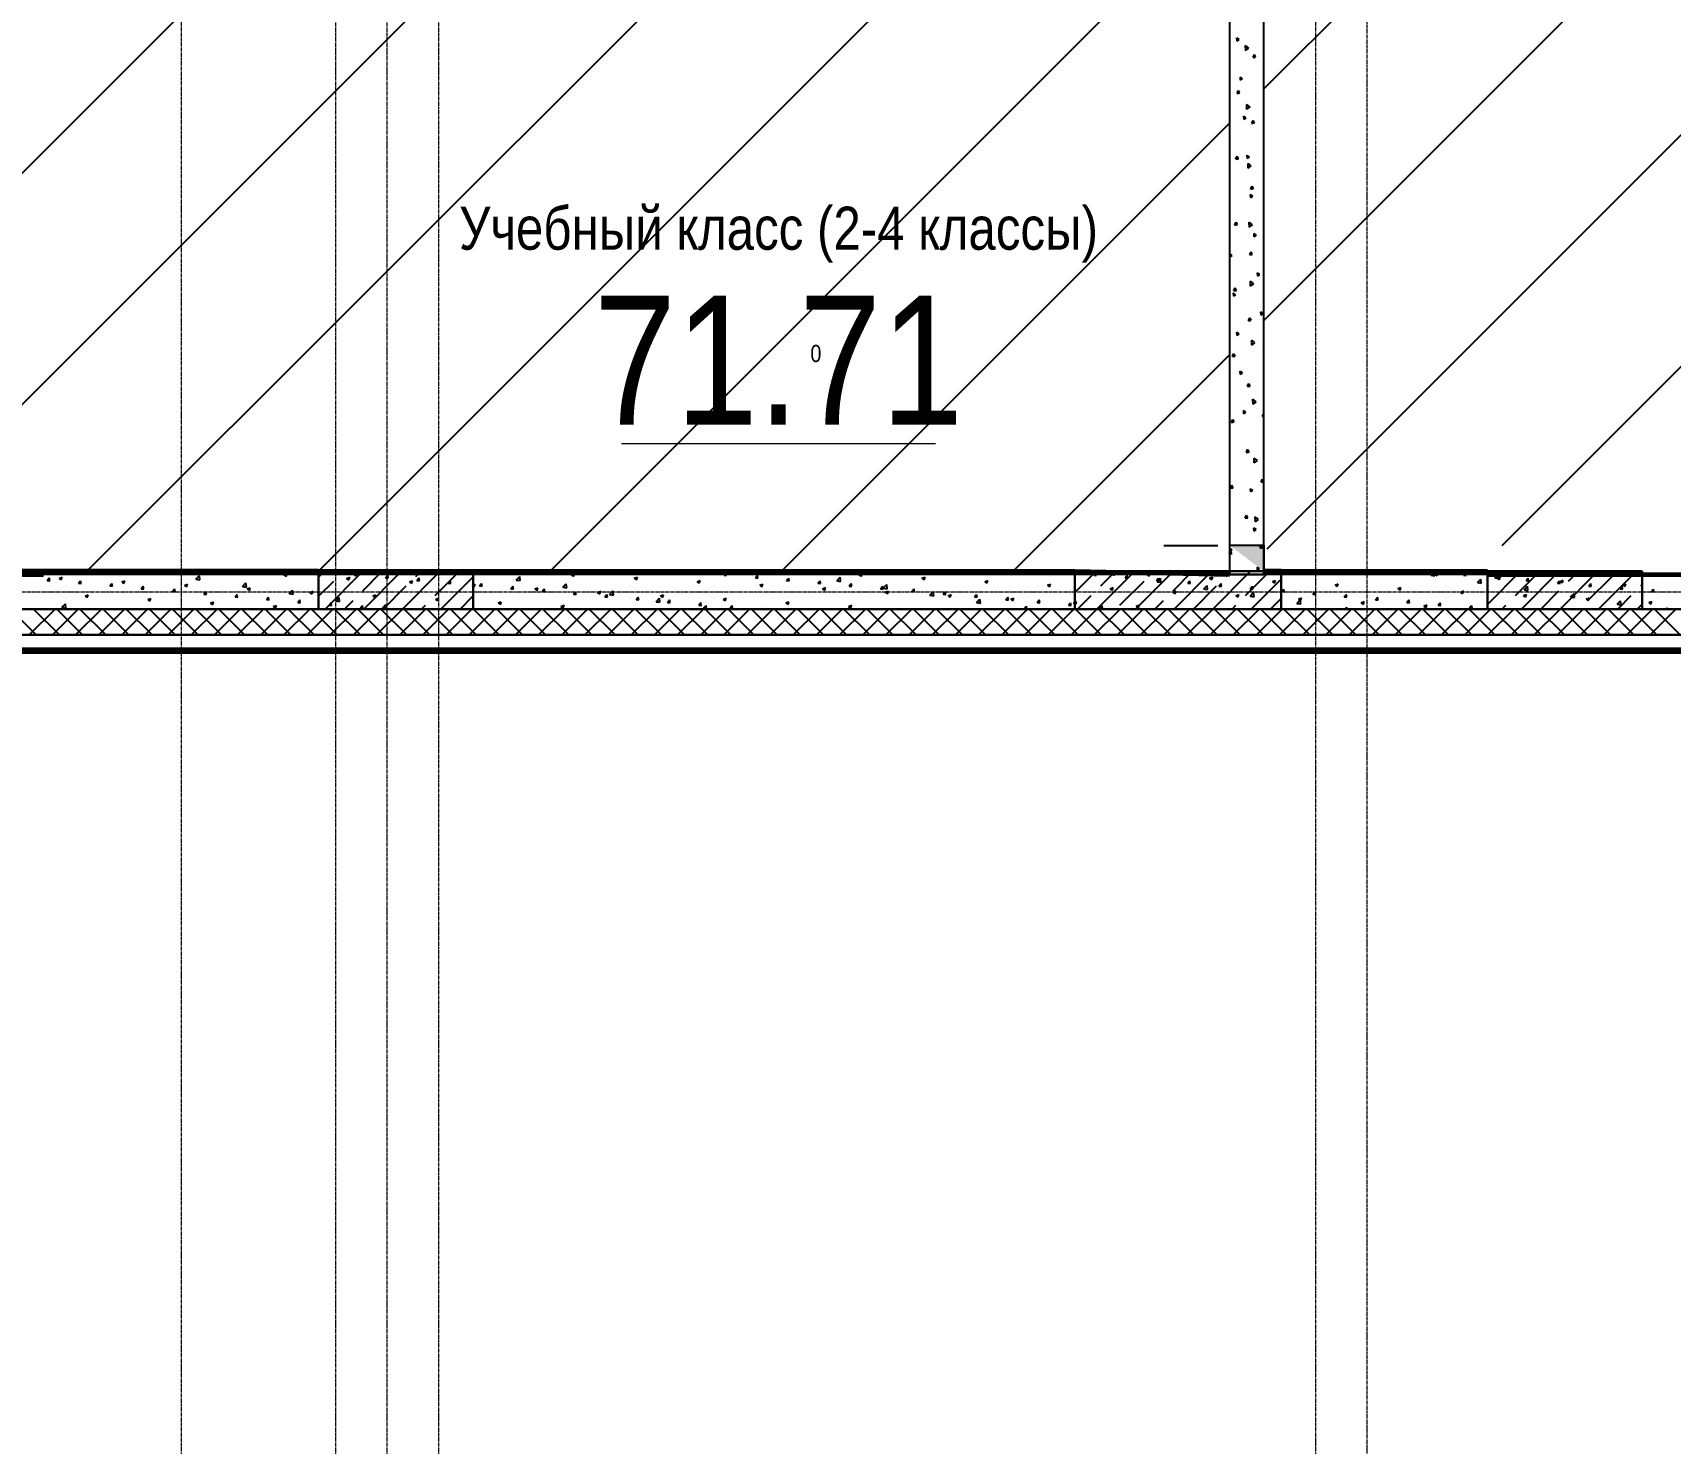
# Model space of a CAD drawing. Header units: millimetres. Extents: x 538266 to 1167394, y 114608 to 637157.
# Drawn here: x 1056971 to 1066497, y 505316 to 513521 of the extents above; entities that cross this region are included whole.
import ezdxf
from ezdxf.enums import TextEntityAlignment as Align

# ---------------------------------------------------------------- set-up
doc = ezdxf.new("R2010")
doc.units = ezdxf.units.MM
for name, pattern in [('CENTER2', [28.575, 19.05, -3.175, 3.175, -3.175]), ('DASHED', [19.05, 12.7, -6.35]), ('HIDDEN2', [4.7625, 3.175, -1.5875])]:
    doc.linetypes.add(name, pattern=pattern)
doc.layers.get('Defpoints').update_dxf_attribs({"color": 140})
for name, color, linetype, lineweight in [('0) шт стен 3 эт', 150, 'Continuous', 60), ('АР_Колонны', 70, 'Continuous', 30), ('АР_площадь пом', 5, 'Continuous', 5), ('АР_Стены ЖБ', 7, 'Continuous', 35), ('АР_Стены ПЕНОблок', 52, 'Continuous', 20), ('АР_Тонкая', 254, 'Continuous', 5), ('АР_Утеплитель', 31, 'Continuous', 0), ('АР_Штриховка', 8, 'Continuous', 0), ('ОВ_Отопление', 30, 'Continuous', 5)]:
    doc.layers.add(name, color=color, linetype=linetype, lineweight=lineweight)
doc.layers.add('A-AREA', color=7, linetype='Continuous', lineweight=15, true_color=0x7f7f7f)
doc.layers.add('РД_Оси_100', color=7, linetype='Continuous', lineweight=0, true_color=0x525252)
doc.layers.add('АР_Делит', color=120, linetype='Continuous', lineweight=0, plot=False)
doc.layers.add('ФВ-5', color=7, linetype='Continuous')
doc.styles.add('style1', font='ARIALN.TTF')

# ---------------------------------------------------------------- blocks, each defined once
blk = doc.blocks.new('СОШ_2200_АР_ОСИ_М100_28.05.24')
at = {"layer": 'АР_Делит', "color": 251, "linetype": 'DASHED', "true_color": 0x636466}
blk.add_lwpolyline([(114955, 135155), (114955, -355), (93595.036, -355), (93595.036, 13855), (94145, 13855), (94145, 68320), (66055, 68320), (66055, 13857.73), (83455, 13857.73), (83455, -355), (45245, -355), (45245, 13145), (44695, 13145), (44695, 26755), (45245, 26755), (45245, 68320), (20455, 68320), (20455, 26755), (27955, 26755), (27955, 13145), (-355, 13145), (-355, 100855)], dxfattribs=at)
at = {"layer": 'РД_Оси_100', "color": 251, "linetype": 'CENTER2', "true_color": 0x636466}
blk.add_line((-5954.958, 13500), (29555, 13500), dxfattribs=at)
for points in [[(11400, 139938.679), (11400, -6155)], [(12000.12, -6155), (12300, -5755), (12300, 139538.679), (12000, 139938.679)], [(12600, -6155), (12600, 139938.679)], [(13200, -6155), (12900, -5755), (12900, 139538.679), (13220.167, 139939.357)], [(17850, 139938.679), (18000, 139538.679), (18000, -6194.092)], [(18300, -6196.31), (18300, 139538.679), (18450, 139938.679)]]:
    blk.add_lwpolyline(points, dxfattribs=at)
blk = doc.blocks.new('MOK-МаркаПомещения1')
at = {"layer": 'A-AREA', "color": 0}
blk.add_line((-3.651, -1.944), (3.649, -1.944), dxfattribs=at)
at = {"layer": 'A-AREA', "color": 0, "style": 'style1'}
blk.add_attdef('АР-ПОМЕЩЕНИЕ:ПЛОЩАДЬ', text='', height=3, dxfattribs=at).set_placement((0, 0), align=Align.MIDDLE)
at = {"layer": 'Defpoints', "style": 'style1', "flags": 8}
blk.add_attdef('АР-ПОМЕЩЕНИЕ:НАИМЕНОВАНИЕ', text='', height=1, dxfattribs=at).set_placement((0, 2.956), align=Align.MIDDLE)
blk = doc.blocks.new('*U632')
at = {"layer": 'АР_площадь пом', "color": 5, "linetype": 'Continuous', "lineweight": 5}
ref = blk.add_blockref('MOK-МаркаПомещения1', (0, 0), dxfattribs=dict(at, xscale=100, yscale=100, zscale=100))
ref.add_attrib('АР-ПОМЕЩЕНИЕ:НАИМЕНОВАНИЕ', 'Учебный класс (2-4 классы)', dxfattribs={"layer": 'Defpoints', "height": 100, "style": 'style1'}).set_placement((0, 295.6), align=Align.MIDDLE)
ref.add_attrib('АР-ПОМЕЩЕНИЕ:ПЛОЩАДЬ', '71.71', dxfattribs={"layer": 'A-AREA', "color": 0, "height": 300, "style": 'style1'}).set_placement((0, 0), align=Align.MIDDLE)
blk = doc.blocks.new('3_этаж1')
at = {"layer": 'ОВ_Отопление', "linetype": 'Continuous', "lineweight": 25, "true_color": 0x000000}
for points in [[(702083.6, 510538.7), (701883.6, 510538.7), (701983.6, 510463.7)], [(702083.6, 510388.7), (702083.6, 510538.7), (701983.6, 510463.7)]]:
    blk.add_hatch(color=18, dxfattribs=at).paths.add_polyline_path(points, flags=0)
at = {"color": 18, "lineweight": 25, "true_color": 0x000000}
blk.add_line((701501.8, 510538.5, 580), (701814.8, 510538.5, 580), dxfattribs=at)
at = {"layer": 'АР_Колонны', "color": 18, "linetype": 'HIDDEN2', "lineweight": 25, "true_color": 0x000000}
for p, q in [((696583.6, 510388.7), (697483.6, 510388.7)), ((696583.6, 510168.7), (696583.6, 510388.7)), ((697483.6, 510388.7), (697483.6, 510168.7)), ((700983.6, 510388.7), (702183.6, 510388.7)), ((700983.6, 510168.7), (700983.6, 510388.7)), ((702183.6, 510388.7), (702183.6, 510168.7)), ((703383.6, 510388.7), (704283.6, 510388.7)), ((703383.6, 510168.7), (703383.6, 510388.7)), ((704283.6, 510388.7), (704283.6, 510168.7)), ((697483.6, 510168.7), (696583.6, 510168.7)), ((702183.6, 510168.7), (700983.6, 510168.7)), ((704283.6, 510168.7), (703383.6, 510168.7))]:
    blk.add_line(p, q, dxfattribs=at)
at = {"layer": 'АР_Колонны', "color": 18, "linetype": 'Continuous', "lineweight": 25, "true_color": 0x000000}
for p, q in [((696583.6, 510388.7), (696583.6, 510168.7)), ((697483.6, 510388.7), (696583.6, 510388.7)), ((697483.6, 510388.7), (696583.6, 510388.7)), ((696583.6, 510388.7), (696583.6, 510168.7)), ((697483.6, 510168.7), (697483.6, 510388.7)), ((697483.6, 510168.7), (697483.6, 510388.7)), ((700983.6, 510388.7), (700983.6, 510168.7)), ((702183.6, 510388.7), (700983.6, 510388.7)), ((702183.6, 510388.7), (700983.6, 510388.7)), ((700983.6, 510388.7), (700983.6, 510168.7)), ((702183.6, 510168.7), (702183.6, 510388.7)), ((702183.6, 510168.7), (702183.6, 510388.7)), ((703383.6, 510388.7), (703383.6, 510168.7)), ((704283.6, 510388.7), (703383.6, 510388.7)), ((704283.6, 510388.7), (703383.6, 510388.7)), ((703383.6, 510388.7), (703383.6, 510168.7)), ((704283.6, 510168.7), (704283.6, 510388.7)), ((704283.6, 510168.7), (704283.6, 510388.7)), ((696583.6, 510168.7), (697483.6, 510168.7)), ((696583.6, 510168.7), (697483.6, 510168.7)), ((700983.6, 510168.7), (702183.6, 510168.7)), ((700983.6, 510168.7), (702183.6, 510168.7)), ((703383.6, 510168.7), (704283.6, 510168.7)), ((703383.6, 510168.7), (704283.6, 510168.7))]:
    blk.add_line(p, q, dxfattribs=at)
at = {"layer": 'АР_Стены ЖБ', "color": 18, "linetype": 'Continuous', "lineweight": 25, "true_color": 0x000000}
for p, q in [((697483.6, 510388.7), (696583.6, 510388.7)), ((696583.6, 510388.7), (696583.6, 510168.7)), ((697483.6, 510168.7), (697483.6, 510388.7)), ((702183.6, 510388.7), (700983.6, 510388.7)), ((700983.6, 510388.7), (700983.6, 510168.7)), ((702183.6, 510168.7), (702183.6, 510388.7)), ((704283.6, 510388.7), (703383.6, 510388.7)), ((703383.6, 510388.7), (703383.6, 510168.7)), ((704283.6, 510168.7), (704283.6, 510388.7)), ((696583.6, 510168.7), (697483.6, 510168.7)), ((700983.6, 510168.7), (702183.6, 510168.7)), ((703383.6, 510168.7), (704283.6, 510168.7))]:
    blk.add_line(p, q, dxfattribs=at)
at = {"layer": 'АР_Стены ПЕНОблок', "color": 18, "linetype": 'Continuous', "lineweight": 25, "true_color": 0x000000}
for p, q in [((701883.6, 517958.7), (701883.6, 510368.7)), ((702083.6, 510368.7), (702083.6, 517958.7)), ((711183.6, 510368.7), (692283.6, 510368.7)), ((701883.6, 510368.7), (702083.6, 510368.7)), ((692283.6, 510168.7), (711183.6, 510168.7))]:
    blk.add_line(p, q, dxfattribs=at)
at = {"layer": 'АР_Тонкая', "color": 18, "linetype": 'Continuous', "lineweight": 25, "true_color": 0x000000}
for p, q in [((711183.6, 510018.7), (692283.6, 510018.7)), ((692283.6, 509938.7), (711183.6, 509938.7)), ((711183.6, 509938.7), (692283.6, 509938.7)), ((692283.6, 509913.7), (711183.6, 509913.7))]:
    blk.add_line(p, q, dxfattribs=at)
at = {"layer": 'АР_Утеплитель', "color": 18, "linetype": 'Continuous', "lineweight": 25, "true_color": 0x000000}
for p, q in [((711183.6, 510168.7), (692283.6, 510168.7)), ((692283.6, 510018.7), (711183.6, 510018.7))]:
    blk.add_line(p, q, dxfattribs=at)
at = {"layer": 'АР_Штриховка', "color": 18, "linetype": 'Continuous', "lineweight": 25, "true_color": 0x000000}
for p, q in [((701939.3, 513481.2), (701926, 513490.3)), ((701928.1, 513472.1), (701926.5, 513491.1)), ((701928.1, 513472.1), (701939.8, 513481.9)), ((701995.8, 513431.6), (701976.7, 513446.7)), ((701977.4, 513418.3), (701976.8, 513446.8)), ((701977.1, 513418.4), (701995.6, 513431.9)), ((702020.3, 513376.8), (702028.1, 513394.2)), ((702020.3, 513376.7), (702035.3, 513379.6)), ((702035.3, 513379.6), (702028.1, 513394.1)), ((701959.2, 513253.4), (701945.9, 513262.6)), ((701948, 513244.4), (701946.4, 513263.3)), ((701948, 513244.4), (701959.7, 513254.2)), ((701927.3, 513167.9), (701935.1, 513185.3)), ((701927.4, 513167.8), (701942.3, 513170.8)), ((701942.3, 513170.7), (701935.1, 513185.2)), ((701979.1, 513025.7), (701965.8, 513034.9)), ((701968, 513016.6), (701966.3, 513035.6)), ((701968, 513016.6), (701979.6, 513026.4)), ((702002.8, 513088.8), (701983.8, 513103.8)), ((701984.5, 513075.4), (701983.9, 513104)), ((701984.2, 513075.6), (702002.6, 513089)), ((702013.9, 512994), (702021.6, 513011.4)), ((702013.9, 512993.9), (702028.9, 512996.8)), ((702028.8, 512996.8), (702021.6, 513011.3)), ((701920.9, 512785.1), (701928.6, 512802.5)), ((701920.9, 512785.1), (701935.9, 512788)), ((701935.9, 512788), (701928.7, 512802.5)), ((701999.1, 512798), (701985.7, 512807.2)), ((701987.9, 512788.9), (701986.2, 512807.9)), ((701987.9, 512788.9), (701999.6, 512798.7)), ((702009.9, 512745.9), (701990.9, 512761)), ((701991.6, 512732.6), (701991, 512761.2)), ((701991.3, 512732.7), (702009.7, 512746.2)), ((702019, 512570.2), (702005.7, 512579.4)), ((702007.8, 512561.2), (702006.2, 512580.2)), ((702007.4, 512611.2), (702015.2, 512628.6)), ((702007.5, 512611.1), (702022.4, 512614)), ((702007.8, 512561.2), (702019.5, 512571)), ((702022.4, 512614), (702015.2, 512628.5)), ((701914.5, 512402.4), (701922.2, 512419.8)), ((701914.5, 512402.3), (701929.4, 512405.2)), ((701929.4, 512405.2), (701922.2, 512419.7)), ((702017, 512403.1), (701998, 512418.2)), ((701998.7, 512389.8), (701998.1, 512418.3)), ((701998.4, 512389.9), (702016.8, 512403.4)), ((702038.9, 512342.5), (702025.6, 512351.7)), ((702027.7, 512333.4), (702026.1, 512352.4)), ((702027.7, 512333.4), (702039.4, 512343.2)), ((701898.8, 512225), (701885.5, 512234.1)), ((701887.6, 512215.9), (701886, 512234.9)), ((701887.7, 512215.9), (701899.3, 512225.7)), ((702001, 512228.4), (702008.7, 512245.8)), ((702001, 512228.3), (702016, 512231.3)), ((702016, 512231.3), (702008.8, 512245.7)), ((702024.1, 512060.3), (702005.1, 512075.4)), ((702005.8, 512047), (702005.2, 512075.5)), ((702058.8, 512114.8), (702045.5, 512124)), ((702047.7, 512105.7), (702046, 512124.7)), ((702047.7, 512105.7), (702059.3, 512115.5)), ((701918.8, 511997.2), (701905.4, 512006.4)), ((701907.6, 511988.2), (701905.9, 512007.1)), ((701907.6, 511988.2), (701919.2, 511998)), ((701908, 512019.6), (701915.8, 512037)), ((701908, 512019.5), (701923, 512022.4)), ((701923, 512022.4), (701915.8, 512036.9)), ((702005.5, 512047.1), (702023.9, 512060.6)), ((702078.8, 511887.1), (702065.4, 511896.2)), ((702067.6, 511878), (702065.9, 511897)), ((702067.6, 511878), (702079.3, 511887.8)), ((701927.5, 511760.4), (701925.8, 511779.4)), ((701994.6, 511845.6), (702002.3, 511863)), ((701994.6, 511845.6), (702009.5, 511848.5)), ((702009.5, 511848.5), (702002.3, 511863)), ((701938.7, 511769.5), (701925.3, 511778.7)), ((701927.5, 511760.4), (701939.2, 511770.2)), ((702031.2, 511717.5), (702012.2, 511732.5)), ((702012.9, 511704.1), (702012.3, 511732.7)), ((702012.5, 511704.2), (702031, 511717.7)), ((701901.6, 511636.8), (701909.3, 511654.2)), ((701901.6, 511636.7), (701916.6, 511639.6)), ((701916.5, 511639.6), (701909.3, 511654.1)), ((702081.1, 511671.7), (702083.6, 511677.3)), ((702081.1, 511671.6), (702083.6, 511672.1)), ((701958.6, 511541.8), (701945.3, 511551)), ((701947.4, 511532.7), (701945.8, 511551.7)), ((701947.4, 511532.7), (701959.1, 511542.5)), ((701988.1, 511462.9), (701995.9, 511480.3)), ((701988.1, 511462.8), (702003.1, 511465.7)), ((702003.1, 511465.7), (701995.9, 511480.2)), ((701978.5, 511314), (701965.2, 511323.2)), ((701967.3, 511305), (701965.7, 511324)), ((701967.3, 511305), (701979, 511314.8)), ((702038.3, 511374.6), (702019.2, 511389.7)), ((702020, 511361.3), (702019.4, 511389.9)), ((702019.6, 511361.4), (702038.1, 511374.9)), ((702074.7, 511288.9), (702082.4, 511306.3)), ((702083.6, 511303.9), (702082.4, 511306.2)), ((701895.1, 511254), (701902.9, 511271.4)), ((701895.2, 511254), (701910.1, 511256.9)), ((701910.1, 511256.9), (701902.9, 511271.4)), ((702074.7, 511288.9), (702083.6, 511290.6)), ((701981.7, 511080.1), (701989.4, 511097.5)), ((701981.7, 511080), (701996.7, 511082.9)), ((701998.4, 511086.3), (701985.1, 511095.5)), ((701987.3, 511077.2), (701985.6, 511096.2)), ((701987.3, 511077.2), (701998.9, 511087)), ((701996.6, 511082.9), (701989.4, 511097.4)), ((702045.4, 511031.8), (702026.3, 511046.9)), ((702027, 511018.5), (702026.5, 511047)), ((702026.7, 511018.6), (702045.2, 511032.1)), ((702068.2, 510906.1), (702076, 510923.6)), ((702083.2, 510909), (702076, 510923.5)), ((701888.7, 510871.3), (701896.4, 510888.7)), ((701888.7, 510871.2), (701903.7, 510874.1)), ((701903.7, 510874.1), (701896.5, 510888.6)), ((702018.4, 510858.6), (702005, 510867.8)), ((702007.2, 510849.5), (702005.5, 510868.5)), ((702007.2, 510849.5), (702018.9, 510859.3)), ((702068.2, 510906.1), (702083.2, 510909)), ((701975.2, 510697.3), (701983, 510714.7)), ((701975.3, 510697.2), (701990.2, 510700.1)), ((701990.2, 510700.1), (701983, 510714.6)), ((702038.3, 510630.9), (702025, 510640)), ((702027.1, 510621.8), (702025.5, 510640.8)), ((702052.5, 510689), (702033.4, 510704.1)), ((702034.1, 510675.6), (702033.5, 510704.2)), ((702033.8, 510675.8), (702052.3, 510689.3)), ((702027.1, 510621.8), (702038.8, 510631.6)), ((702061.8, 510523.4), (702069.5, 510540.8)), ((702076.7, 510526.2), (702069.5, 510540.7)), ((701883.6, 510491.4), (701890, 510505.9)), ((701883.6, 510488.7), (701897.2, 510491.3)), ((701898.2, 510513.3), (701884.9, 510522.5)), ((701887, 510504.2), (701885.4, 510523.2)), ((701887, 510504.2), (701898.7, 510514)), ((701897.2, 510491.3), (701890, 510505.8)), ((702061.8, 510523.3), (702076.8, 510526.2)), ((695073.5, 510346.5), (695091.3, 510353.3)), ((695086.1, 510337.8), (695091.2, 510353.1)), ((695870.2, 510342.1), (695890, 510362.8)), ((695892.8, 510338.6), (695890, 510362.7)), ((696381.9, 510367.2), (696394.6, 510358.7)), ((696382, 510367.4), (696385.6, 510368.7)), ((696394.6, 510358.7), (696398, 510368.7)), ((696583.6, 510354.9), (696617.4, 510388.7)), ((696621.9, 510168.7), (696841.9, 510388.7)), ((696727.9, 510387), (696729.7, 510388.7)), ((696747, 510347), (696764.8, 510353.8)), ((696759.6, 510338.3), (696764.7, 510353.7)), ((696791.4, 510366.6), (696793.2, 510368.7)), ((696791.4, 510366.6), (696806.6, 510365.3)), ((696806.3, 510365.2), (696805.7, 510368.7)), ((696840.2, 510274.8), (696954.2, 510388.7)), ((696846.4, 510168.7), (697066.4, 510388.7)), ((696973.6, 510350.7), (696985.9, 510365.3)), ((696973.6, 510350.7), (696988.8, 510349.3)), ((696988.5, 510349.3), (696985.6, 510365.2)), ((697071, 510168.7), (697291, 510388.7)), ((697148.9, 510358.9), (697178.7, 510388.7)), ((697261.2, 510246.7), (697401.5, 510387)), ((697295.5, 510168.7), (697483.6, 510356.9)), ((697734.1, 510337.3), (697753.9, 510357.9)), ((697756.7, 510333.8), (697753.8, 510357.9)), ((698055.5, 510367.9), (698057.7, 510368.7)), ((698055.5, 510367.7), (698068.1, 510359.2)), ((698068.1, 510359.2), (698071.3, 510368.7)), ((698420.6, 510347.6), (698438.4, 510354.4)), ((698433.1, 510338.9), (698438.3, 510354.2)), ((698942.4, 510366.4), (698944.4, 510368.7)), ((698942.4, 510366.4), (698957.6, 510365.1)), ((698957.3, 510365), (698956.6, 510368.7)), ((699124.6, 510350.5), (699136.9, 510365.1)), ((699124.6, 510350.5), (699139.8, 510349.1)), ((699139.5, 510349.1), (699136.6, 510365)), ((699598, 510332.5), (699617.8, 510353.1)), ((699620.5, 510329), (699617.7, 510353.1)), ((699729, 510368.3), (699741.6, 510359.8)), ((699729.1, 510368.5), (699729.8, 510368.7)), ((699741.6, 510359.8), (699744.7, 510368.7)), ((700094.1, 510348.1), (700111.9, 510354.9)), ((700106.7, 510339.4), (700111.8, 510354.8)), ((700983.6, 510264.8), (701107.6, 510388.7)), ((701093.4, 510366.2), (701095.5, 510368.7)), ((701093.4, 510366.2), (701108.6, 510364.9)), ((701108.3, 510364.8), (701107.5, 510368.7)), ((701112.1, 510168.7), (701332.1, 510388.7)), ((701133.9, 510302.8), (701219.8, 510388.7)), ((701197.5, 510368.7), (701213.3, 510366.3)), ((701213.3, 510366.2), (701213, 510368.7)), ((701275.6, 510350.3), (701287.8, 510364.9)), ((701275.6, 510350.2), (701290.8, 510348.9)), ((701290.5, 510348.9), (701287.5, 510364.8)), ((701336.6, 510168.7), (701556.6, 510388.7)), ((701402.7, 510368.7), (701415.2, 510360.3)), ((701415.2, 510360.3), (701418, 510368.7)), ((701442.6, 510387), (701444.3, 510388.7)), ((701554.8, 510274.8), (701668.8, 510388.7)), ((701561.1, 510168.7), (701781.1, 510388.7)), ((701767.7, 510348.7), (701785.4, 510355.5)), ((701780.2, 510340), (701785.4, 510355.3)), ((701785.6, 510168.7), (702005.6, 510388.7)), ((701863.5, 510358.9), (701893.3, 510388.7)), ((701975.8, 510246.7), (702116.1, 510387)), ((702058.2, 510403.1), (702044.9, 510412.3)), ((702047, 510394.1), (702045.4, 510413)), ((702047, 510394), (702058.7, 510403.8)), ((703054.6, 510365), (703077.2, 510361.5)), ((703054.7, 510364.9), (703058.4, 510368.7)), ((703077.2, 510361.4), (703076.3, 510368.7)), ((703077, 510368.7), (703088.7, 510360.9)), ((703088.7, 510360.9), (703091.4, 510368.7)), ((703244.4, 510366), (703246.7, 510368.7)), ((703244.4, 510366), (703259.5, 510364.6)), ((703259.2, 510364.6), (703258.5, 510368.7)), ((703383.6, 510195.2), (703577.1, 510388.7)), ((703426.6, 510350), (703438.8, 510364.6)), ((703435.1, 510358.9), (703464.9, 510388.7)), ((703441.4, 510348.6), (703438.5, 510364.6)), ((703441.2, 510349.2), (703459, 510356.1)), ((703453.8, 510340.5), (703458.9, 510355.9)), ((703547.3, 510246.7), (703687.6, 510387)), ((703581.6, 510168.7), (703801.6, 510388.7)), ((703806.1, 510168.7), (704026.1, 510388.7)), ((703856, 510330.9), (703913.9, 510388.7)), ((703968.3, 510218.6), (704108.6, 510358.9)), ((704030.7, 510168.7), (704250.7, 510388.7)), ((695004.8, 510335), (695017.1, 510349.5)), ((695004.8, 510334.9), (695020, 510333.6)), ((695019.7, 510333.6), (695016.8, 510349.5)), ((695073.4, 510346.3), (695086.1, 510337.8)), ((695187, 510319), (695199.3, 510333.6)), ((695187, 510319), (695202.2, 510317.7)), ((695201.9, 510317.6), (695199, 510333.5)), ((695369.2, 510303.1), (695381.5, 510317.7)), ((695369.2, 510303.1), (695384.4, 510301.7)), ((695384.1, 510301.7), (695381.2, 510317.6)), ((695438.4, 510325.9), (695451.1, 510317.4)), ((695438.5, 510326.1), (695456.3, 510332.9)), ((695451.1, 510317.4), (695456.2, 510332.8)), ((695551.4, 510287.1), (695563.6, 510301.7)), ((695551.4, 510287.1), (695566.6, 510285.8)), ((695566.3, 510285.7), (695563.4, 510301.7)), ((695733.6, 510271.2), (695745.8, 510285.8)), ((695733.6, 510271.2), (695748.8, 510269.9)), ((695748.5, 510269.8), (695745.5, 510285.7)), ((695803.5, 510305.6), (695816.1, 510297.1)), ((695803.6, 510305.8), (695821.3, 510312.6)), ((695816.1, 510297.1), (695821.3, 510312.4)), ((695870.2, 510342.2), (695892.8, 510338.7)), ((695915.8, 510255.3), (695928, 510269.9)), ((695915.8, 510255.2), (695931, 510253.9)), ((695930.7, 510253.9), (695927.7, 510269.8)), ((696141.3, 510300.1), (696161.1, 510320.7)), ((696141.3, 510300.2), (696163.9, 510296.7)), ((696163.9, 510296.6), (696161.1, 510320.7)), ((696168.5, 510285.3), (696181.1, 510276.7)), ((696168.6, 510285.4), (696186.4, 510292.3)), ((696181.1, 510276.7), (696186.3, 510292.1)), ((696412.4, 510258), (696432.2, 510278.7)), ((696412.4, 510258.1), (696435, 510254.6)), ((696434.9, 510254.5), (696432.1, 510278.7)), ((696533.5, 510264.9), (696546.2, 510256.4)), ((696533.6, 510265.1), (696551.4, 510271.9)), ((696546.2, 510256.4), (696551.3, 510271.7)), ((696583.6, 510242.6), (696671.8, 510330.9)), ((696747, 510346.8), (696759.6, 510338.3)), ((696958.7, 510168.7), (697092.8, 510302.8)), ((697112, 510326.5), (697124.6, 510318)), ((697112.1, 510326.7), (697129.9, 510333.5)), ((697124.6, 510318), (697129.8, 510333.3)), ((697155.8, 510334.7), (697168.1, 510349.3)), ((697155.8, 510334.7), (697171, 510333.4)), ((697170.7, 510333.3), (697167.8, 510349.3)), ((697338, 510318.8), (697350.2, 510333.4)), ((697338, 510318.8), (697353.2, 510317.5)), ((697352.9, 510317.4), (697350, 510333.3)), ((697477, 510306.1), (697489.7, 510297.6)), ((697477.1, 510306.3), (697494.9, 510313.2)), ((697489.7, 510297.6), (697494.8, 510313)), ((697520.2, 510302.9), (697532.4, 510317.5)), ((697520.2, 510302.9), (697535.4, 510301.5)), ((697535.1, 510301.5), (697532.1, 510317.4)), ((697702.4, 510286.9), (697714.6, 510301.5)), ((697702.4, 510286.9), (697717.6, 510285.6)), ((697717.3, 510285.5), (697714.3, 510301.5)), ((697734.1, 510337.4), (697756.7, 510333.9)), ((697842.1, 510286), (697859.9, 510292.8)), ((697842.1, 510285.8), (697854.7, 510277.3)), ((697854.7, 510277.3), (697859.8, 510292.6)), ((697884.6, 510271), (697896.8, 510285.6)), ((697884.6, 510271), (697899.7, 510269.6)), ((697899.4, 510269.6), (697896.5, 510285.5)), ((698005.2, 510295.3), (698025, 510315.9)), ((698005.2, 510295.4), (698027.7, 510291.8)), ((698027.7, 510291.8), (698024.9, 510315.9)), ((698066.7, 510255), (698079, 510269.6)), ((698066.7, 510255), (698081.9, 510253.7)), ((698081.6, 510253.7), (698078.7, 510269.6)), ((698207.1, 510265.5), (698219.7, 510256.9)), ((698207.2, 510265.6), (698224.9, 510272.5)), ((698219.7, 510256.9), (698224.9, 510272.3)), ((698276.3, 510253.2), (698296.1, 510273.8)), ((698298.8, 510249.7), (698296, 510273.8)), ((698420.5, 510347.4), (698433.1, 510338.9)), ((698785.5, 510327), (698798.2, 510318.5)), ((698785.6, 510327.2), (698803.4, 510334.1)), ((698798.2, 510318.5), (698803.3, 510333.9)), ((699150.6, 510306.9), (699168.4, 510313.7)), ((699150.6, 510306.7), (699163.2, 510298.2)), ((699163.2, 510298.2), (699168.3, 510313.5)), ((699306.8, 510334.5), (699319, 510349.1)), ((699306.8, 510334.5), (699322, 510333.2)), ((699321.7, 510333.1), (699318.7, 510349.1)), ((699489, 510318.6), (699501.2, 510333.2)), ((699489, 510318.6), (699504.2, 510317.3)), ((699503.9, 510317.2), (699500.9, 510333.1)), ((699515.6, 510286.4), (699528.2, 510277.8)), ((699515.7, 510286.5), (699533.5, 510293.4)), ((699528.2, 510277.8), (699533.4, 510293.2)), ((699598, 510332.6), (699620.5, 510329.1)), ((699671.2, 510302.7), (699683.4, 510317.2)), ((699671.2, 510302.6), (699686.3, 510301.3)), ((699686, 510301.3), (699683.1, 510317.2)), ((699853.3, 510286.7), (699865.6, 510301.3)), ((699853.3, 510286.7), (699868.5, 510285.4)), ((699868.2, 510285.3), (699865.3, 510301.2)), ((699869, 510290.5), (699891.6, 510287)), ((699869.1, 510290.4), (699888.9, 510311.1)), ((699880.6, 510266), (699893.3, 510257.5)), ((699880.7, 510266.2), (699898.5, 510273)), ((699891.6, 510286.9), (699888.8, 510311)), ((699893.3, 510257.5), (699898.4, 510272.8)), ((700035.5, 510270.8), (700047.8, 510285.4)), ((700035.5, 510270.8), (700050.7, 510269.4)), ((700050.4, 510269.4), (700047.5, 510285.3)), ((700094, 510347.9), (700106.7, 510339.4)), ((700140.2, 510248.4), (700159.9, 510269)), ((700162.7, 510244.9), (700159.9, 510269)), ((700217.7, 510254.8), (700230, 510269.4)), ((700217.7, 510254.8), (700232.9, 510253.5)), ((700232.6, 510253.4), (700229.7, 510269.4)), ((700459.1, 510327.6), (700471.7, 510319.1)), ((700459.2, 510327.8), (700476.9, 510334.6)), ((700471.7, 510319.1), (700476.9, 510334.4)), ((700824.1, 510307.3), (700836.7, 510298.7)), ((700824.2, 510307.4), (700842, 510314.3)), ((700836.7, 510298.7), (700841.9, 510314.1)), ((701189.1, 510286.9), (701201.8, 510278.4)), ((701189.2, 510287.1), (701207, 510293.9)), ((701201.8, 510278.4), (701206.9, 510293.7)), ((701246.1, 510190.6), (701386.5, 510330.9)), ((701457.8, 510334.3), (701470, 510348.9)), ((701457.8, 510334.3), (701472.9, 510333)), ((701461.8, 510327.7), (701484.4, 510324.2)), ((701461.9, 510327.7), (701481.7, 510348.3)), ((701472.6, 510332.9), (701469.7, 510348.8)), ((701484.4, 510324.1), (701481.6, 510348.3)), ((701554.2, 510266.8), (701572, 510273.6)), ((701554.2, 510266.6), (701566.8, 510258)), ((701566.8, 510258), (701571.9, 510273.4)), ((701639.9, 510318.4), (701652.2, 510333)), ((701639.9, 510318.4), (701655.1, 510317)), ((701654.8, 510317), (701651.9, 510332.9)), ((701673.3, 510168.7), (701807.4, 510302.8)), ((701732.9, 510285.7), (701755.5, 510282.2)), ((701733, 510285.6), (701752.7, 510306.2)), ((701755.5, 510282.1), (701752.7, 510306.2)), ((701767.6, 510348.5), (701780.2, 510340)), ((701822.1, 510302.4), (701834.4, 510317)), ((701822.1, 510302.4), (701837.3, 510301.1)), ((701837, 510301), (701834.1, 510317)), ((702004, 510243.6), (702023.8, 510264.2)), ((702004.3, 510286.5), (702016.6, 510301.1)), ((702004.3, 510286.5), (702019.5, 510285.2)), ((702010.1, 510168.7), (702183.6, 510342.2)), ((702019.2, 510285.1), (702016.3, 510301)), ((702026.6, 510240.1), (702023.8, 510264.2)), ((702132.6, 510328.1), (702145.2, 510319.6)), ((702132.7, 510328.3), (702150.5, 510335.2)), ((702145.2, 510319.6), (702150.4, 510335)), ((702186.5, 510270.6), (702198.7, 510285.2)), ((702186.5, 510270.6), (702201.7, 510269.2)), ((702201.4, 510269.2), (702198.4, 510285.1)), ((702368.7, 510254.6), (702380.9, 510269.2)), ((702383.6, 510253.2), (702380.6, 510269.1)), ((702497.6, 510307.8), (702510.3, 510299.3)), ((702497.7, 510308), (702515.5, 510314.8)), ((702510.3, 510299.3), (702515.4, 510314.6)), ((702862.7, 510287.5), (702875.3, 510278.9)), ((702862.8, 510287.6), (702880.5, 510294.5)), ((702875.3, 510278.9), (702880.5, 510294.3)), ((703227.7, 510267.1), (703240.3, 510258.6)), ((703227.8, 510267.3), (703245.6, 510274.1)), ((703240.3, 510258.6), (703245.5, 510273.9)), ((703325.7, 510322.9), (703348.3, 510319.4)), ((703325.8, 510322.8), (703345.5, 510343.4)), ((703348.3, 510319.3), (703345.5, 510343.4)), ((703426.6, 510350), (703441.7, 510348.7)), ((703441.1, 510349), (703453.8, 510340.5)), ((703596.8, 510280.8), (703616.6, 510301.4)), ((703596.8, 510280.9), (703619.4, 510277.4)), ((703608.7, 510334.1), (703621, 510348.7)), ((703608.7, 510334.1), (703623.9, 510332.8)), ((703619.4, 510277.3), (703616.6, 510301.4)), ((703623.6, 510332.7), (703620.7, 510348.6)), ((703693.9, 510168.7), (703799.9, 510274.8)), ((703790.9, 510318.2), (703803.2, 510332.8)), ((703790.9, 510318.2), (703806.1, 510316.8)), ((703805.8, 510316.8), (703802.9, 510332.7)), ((703806.1, 510328.7), (703818.8, 510320.2)), ((703806.2, 510328.9), (703824, 510335.7)), ((703818.8, 510320.2), (703823.9, 510335.5)), ((703867.9, 510238.7), (703887.7, 510259.4)), ((703890.4, 510235.2), (703887.6, 510259.3)), ((703973.1, 510302.2), (703985.4, 510316.8)), ((703973.1, 510302.2), (703988.3, 510300.9)), ((703988, 510300.8), (703985, 510316.8)), ((704155.3, 510286.3), (704167.5, 510300.9)), ((704155.3, 510286.3), (704170.5, 510284.9)), ((704170.2, 510284.9), (704167.2, 510300.8)), ((704171.2, 510308.4), (704183.8, 510299.8)), ((704171.3, 510308.5), (704189, 510315.4)), ((704183.8, 510299.8), (704189, 510315.2)), ((704277, 510302.8), (704283.6, 510309.4)), ((704337.5, 510270.3), (704349.7, 510284.9)), ((704337.5, 510270.3), (704352.7, 510269)), ((704352.3, 510269), (704349.4, 510284.9)), ((694941, 510018.7), (694791, 510168.7)), ((694900.4, 510018.7), (695050.4, 510168.7)), ((695075.7, 510018.7), (694925.7, 510168.7)), ((695028.6, 510168.7), (695029.5, 510169.1)), ((695029.3, 510168.7), (695029.4, 510168.9)), ((695035.1, 510018.7), (695185.1, 510168.7)), ((695210.4, 510018.7), (695060.4, 510168.7)), ((695090.6, 510178.9), (695113.2, 510175.4)), ((695090.7, 510178.8), (695110.5, 510199.4)), ((695113.2, 510175.3), (695110.4, 510199.4)), ((695169.8, 510018.7), (695319.8, 510168.7)), ((695345.1, 510018.7), (695195.1, 510168.7)), ((695225, 510244), (695237.7, 510235.5)), ((695225.1, 510244.2), (695242.9, 510251)), ((695237.7, 510235.5), (695242.8, 510250.8)), ((695304.5, 510018.7), (695454.5, 510168.7)), ((695479.8, 510018.7), (695329.8, 510168.7)), ((695439.2, 510018.7), (695589.2, 510168.7)), ((695614.5, 510018.7), (695464.5, 510168.7)), ((695573.9, 510018.7), (695723.9, 510168.7)), ((695590.1, 510223.9), (695607.9, 510230.7)), ((695590.1, 510223.7), (695602.7, 510215.1)), ((695749.2, 510018.7), (695599.2, 510168.7)), ((695602.7, 510215.1), (695607.9, 510230.5)), ((695708.6, 510018.7), (695858.6, 510168.7)), ((695883.9, 510018.7), (695733.9, 510168.7)), ((695843.3, 510018.7), (695993.3, 510168.7)), ((696018.6, 510018.7), (695868.6, 510168.7)), ((695955.1, 510203.3), (695967.7, 510194.8)), ((695955.2, 510203.5), (695973, 510210.3)), ((695967.7, 510194.8), (695972.9, 510210.2)), ((695978, 510018.7), (696128, 510168.7)), ((696153.3, 510018.7), (696003.3, 510168.7)), ((696098, 510239.3), (696110.2, 510253.9)), ((696098, 510239.3), (696113.1, 510238)), ((696112.8, 510237.9), (696109.9, 510253.8)), ((696112.7, 510018.7), (696262.7, 510168.7)), ((696288, 510018.7), (696138, 510168.7)), ((696247.4, 510018.7), (696397.4, 510168.7)), ((696422.7, 510018.7), (696272.7, 510168.7)), ((696280.1, 510223.4), (696292.4, 510238)), ((696280.1, 510223.4), (696295.3, 510222)), ((696295, 510222), (696292.1, 510237.9)), ((696320.1, 510183), (696332.8, 510174.5)), ((696320.2, 510183.2), (696338, 510190)), ((696332.8, 510174.5), (696337.9, 510189.8)), ((696382.1, 510018.7), (696532.1, 510168.7)), ((696557.4, 510018.7), (696407.4, 510168.7)), ((696462.3, 510207.4), (696474.6, 510222)), ((696462.3, 510207.4), (696477.5, 510206.1)), ((696477.2, 510206), (696474.3, 510222)), ((696516.8, 510018.7), (696666.8, 510168.7)), ((696692.1, 510018.7), (696542.1, 510168.7)), ((696644.5, 510191.5), (696656.8, 510206.1)), ((696644.5, 510191.5), (696659.7, 510190.2)), ((696651.5, 510018.7), (696801.5, 510168.7)), ((696659.4, 510190.1), (696656.5, 510206)), ((696826.8, 510018.7), (696676.8, 510168.7)), ((696683.4, 510216.1), (696706, 510212.6)), ((696683.5, 510216), (696703.3, 510236.6)), ((696700.7, 510168.7), (696703, 510169.7)), ((696702.7, 510168.7), (696702.9, 510169.5)), ((696706, 510212.5), (696703.2, 510236.6)), ((696734.2, 510168.7), (696784.1, 510218.6)), ((696786.2, 510018.7), (696936.2, 510168.7)), ((696961.5, 510018.7), (696811.5, 510168.7)), ((696826.7, 510175.6), (696838.9, 510190.2)), ((696826.7, 510175.6), (696841.9, 510174.2)), ((696841.6, 510174.2), (696838.6, 510190.1)), ((696898.6, 510244.6), (696911.2, 510236)), ((696898.7, 510244.7), (696916.4, 510251.6)), ((696911.2, 510236), (696916.4, 510251.4)), ((696921, 510018.7), (697071, 510168.7)), ((697096.2, 510018.7), (696946.2, 510168.7)), ((696954.5, 510174.1), (696977.1, 510170.5)), ((696954.6, 510174), (696974.3, 510194.6)), ((696977.1, 510170.5), (696974.3, 510194.6)), ((697016.5, 510168.7), (697021.1, 510174.2)), ((697021.8, 510168.7), (697020.8, 510174.2)), ((697055.7, 510018.7), (697205.7, 510168.7)), ((697230.9, 510018.7), (697080.9, 510168.7)), ((697183.2, 510168.7), (697205, 510190.6)), ((697190.4, 510018.7), (697340.4, 510168.7)), ((697365.6, 510018.7), (697215.6, 510168.7)), ((697263.6, 510224.2), (697276.2, 510215.7)), ((697263.7, 510224.4), (697281.5, 510231.2)), ((697276.2, 510215.7), (697281.4, 510231.1)), ((697325.1, 510018.7), (697475.1, 510168.7)), ((697500.3, 510018.7), (697350.3, 510168.7)), ((697407.7, 510168.7), (697483.6, 510244.6)), ((697459.8, 510018.7), (697609.8, 510168.7)), ((697635, 510018.7), (697485, 510168.7)), ((697594.5, 510018.7), (697744.5, 510168.7)), ((697769.7, 510018.7), (697619.7, 510168.7)), ((697628.6, 510203.9), (697641.3, 510195.4)), ((697628.7, 510204.1), (697646.5, 510210.9)), ((697641.3, 510195.4), (697646.4, 510210.7)), ((697729.2, 510018.7), (697879.2, 510168.7)), ((697904.4, 510018.7), (697754.4, 510168.7)), ((697863.9, 510018.7), (698013.9, 510168.7)), ((698039.1, 510018.7), (697889.1, 510168.7)), ((697993.7, 510183.7), (698011.5, 510190.5)), ((697993.7, 510183.5), (698006.3, 510175)), ((697998.6, 510018.7), (698148.6, 510168.7)), ((698006.3, 510175), (698011.5, 510190.4)), ((698173.8, 510018.7), (698023.8, 510168.7)), ((698133.3, 510018.7), (698283.3, 510168.7)), ((698308.5, 510018.7), (698158.5, 510168.7)), ((698248.9, 510239.1), (698261.2, 510253.7)), ((698248.9, 510239.1), (698264.1, 510237.8)), ((698263.8, 510237.7), (698260.9, 510253.6)), ((698268, 510018.7), (698418, 510168.7)), ((698276.2, 510253.3), (698298.8, 510249.8)), ((698443.3, 510018.7), (698293.3, 510168.7)), ((698372.7, 510168.7), (698376.6, 510170.2)), ((698376.1, 510168.7), (698376.5, 510170)), ((698402.7, 510018.7), (698552.7, 510168.7)), ((698578, 510018.7), (698428, 510168.7)), ((698431.1, 510223.2), (698443.4, 510237.8)), ((698431.1, 510223.2), (698446.3, 510221.8)), ((698446, 510221.8), (698443.1, 510237.7)), ((698537.4, 510018.7), (698687.4, 510168.7)), ((698547.3, 510211.3), (698569.9, 510207.8)), ((698547.4, 510211.2), (698567.1, 510231.8)), ((698712.7, 510018.7), (698562.7, 510168.7)), ((698569.9, 510207.7), (698567.1, 510231.8)), ((698572.1, 510245.1), (698584.7, 510236.6)), ((698572.2, 510245.3), (698590, 510252.1)), ((698584.8, 510236.6), (698589.9, 510251.9)), ((698613.3, 510207.2), (698625.5, 510221.8)), ((698613.3, 510207.2), (698628.5, 510205.9)), ((698628.2, 510205.8), (698625.2, 510221.8)), ((698672.1, 510018.7), (698822.1, 510168.7)), ((698847.4, 510018.7), (698697.4, 510168.7)), ((698795.5, 510191.3), (698807.7, 510205.9)), ((698795.5, 510191.3), (698810.7, 510190)), ((698806.8, 510018.7), (698956.8, 510168.7)), ((698810.4, 510189.9), (698807.4, 510205.8)), ((698818.4, 510169.1), (698838.2, 510189.8)), ((698818.4, 510169.2), (698821.5, 510168.7)), ((698982.1, 510018.7), (698832.1, 510168.7)), ((698840.6, 510168.7), (698838.2, 510189.7)), ((698937.1, 510224.8), (698949.8, 510216.3)), ((698937.2, 510225), (698955, 510231.8)), ((698941.5, 510018.7), (699091.5, 510168.7)), ((698949.8, 510216.3), (698954.9, 510231.6)), ((699116.8, 510018.7), (698966.8, 510168.7)), ((698977.7, 510175.4), (698989.9, 510189.9)), ((698977.7, 510175.3), (698992.8, 510174)), ((698992.5, 510174), (698989.6, 510189.9)), ((699076.2, 510018.7), (699226.2, 510168.7)), ((699251.5, 510018.7), (699101.5, 510168.7)), ((699167.7, 510168.7), (699172.1, 510174)), ((699172.8, 510168.7), (699171.8, 510173.9)), ((699210.9, 510018.7), (699360.9, 510168.7)), ((699386.2, 510018.7), (699236.2, 510168.7)), ((699302.2, 510204.4), (699314.8, 510195.9)), ((699302.3, 510204.6), (699320, 510211.4)), ((699314.8, 510195.9), (699320, 510211.3)), ((699345.6, 510018.7), (699495.6, 510168.7)), ((699520.9, 510018.7), (699370.9, 510168.7)), ((699480.3, 510018.7), (699630.3, 510168.7)), ((699655.6, 510018.7), (699505.6, 510168.7)), ((699615, 510018.7), (699765, 510168.7)), ((699790.3, 510018.7), (699640.3, 510168.7)), ((699667.2, 510184.1), (699679.8, 510175.6)), ((699667.3, 510184.3), (699685.1, 510191.1)), ((699679.8, 510175.6), (699685, 510190.9)), ((699749.7, 510018.7), (699899.7, 510168.7)), ((699925, 510018.7), (699775, 510168.7)), ((699884.4, 510018.7), (700034.4, 510168.7)), ((700059.7, 510018.7), (699909.7, 510168.7)), ((700019.1, 510018.7), (700169.1, 510168.7)), ((700194.4, 510018.7), (700044.4, 510168.7)), ((700044.8, 510168.7), (700050.1, 510170.8)), ((700049.4, 510168.7), (700050, 510170.6)), ((700140.1, 510248.5), (700162.7, 510245)), ((700153.8, 510018.7), (700303.8, 510168.7)), ((700329.1, 510018.7), (700179.1, 510168.7)), ((700245.7, 510245.9), (700263.5, 510252.7)), ((700245.7, 510245.7), (700258.3, 510237.2)), ((700258.3, 510237.2), (700263.4, 510252.5)), ((700288.5, 510018.7), (700438.5, 510168.7)), ((700463.8, 510018.7), (700313.8, 510168.7)), ((700399.9, 510238.9), (700412.1, 510253.5)), ((700399.9, 510238.9), (700415.1, 510237.6)), ((700411.2, 510206.4), (700431, 510227)), ((700411.2, 510206.4), (700433.8, 510202.9)), ((700414.8, 510237.5), (700411.8, 510253.4)), ((700423.3, 510018.7), (700573.3, 510168.7)), ((700433.8, 510202.8), (700431, 510227)), ((700598.5, 510018.7), (700448.5, 510168.7)), ((700558, 510018.7), (700708, 510168.7)), ((700582.1, 510223), (700594.3, 510237.5)), ((700582.1, 510222.9), (700597.3, 510221.6)), ((700733.2, 510018.7), (700583.2, 510168.7)), ((700597, 510221.6), (700594, 510237.5)), ((700610.7, 510225.3), (700623.3, 510216.8)), ((700610.8, 510225.5), (700628.6, 510232.3)), ((700623.3, 510216.8), (700628.5, 510232.2)), ((700686.6, 510168.7), (700702.1, 510184.9)), ((700692.7, 510018.7), (700842.7, 510168.7)), ((700703.9, 510168.7), (700702, 510184.9)), ((700867.9, 510018.7), (700717.9, 510168.7)), ((700764.3, 510207), (700776.5, 510221.6)), ((700764.3, 510207), (700779.4, 510205.7)), ((700779.1, 510205.6), (700776.2, 510221.5)), ((700827.4, 510018.7), (700977.4, 510168.7)), ((701002.6, 510018.7), (700852.6, 510168.7)), ((700946.5, 510191.1), (700958.7, 510205.7)), ((700946.5, 510191.1), (700961.6, 510189.7)), ((700961.3, 510189.7), (700958.4, 510205.6)), ((700962.1, 510018.7), (701112.1, 510168.7)), ((700975.7, 510205), (700988.3, 510196.5)), ((700975.8, 510205.2), (700993.6, 510212)), ((701137.3, 510018.7), (700987.3, 510168.7)), ((700988.4, 510196.5), (700993.5, 510211.8)), ((700999.8, 510168.7), (701077.8, 510246.7)), ((701096.8, 510018.7), (701246.8, 510168.7)), ((701272, 510018.7), (701122, 510168.7)), ((701128.6, 510175.1), (701140.9, 510189.7)), ((701128.6, 510175.1), (701143.8, 510173.8)), ((701143.5, 510173.7), (701140.6, 510189.7)), ((701231.5, 510018.7), (701381.5, 510168.7)), ((701406.7, 510018.7), (701256.7, 510168.7)), ((701318.8, 510168.7), (701323.1, 510173.8)), ((701323.7, 510168.7), (701322.8, 510173.7)), ((701340.7, 510184.6), (701353.4, 510176.1)), ((701340.8, 510184.8), (701358.6, 510191.7)), ((701353.4, 510176.1), (701358.5, 510191.5)), ((701366.2, 510018.7), (701516.2, 510168.7)), ((701541.4, 510018.7), (701391.4, 510168.7)), ((701448.8, 510168.7), (701498.7, 510218.6)), ((701500.9, 510018.7), (701650.9, 510168.7)), ((701676.1, 510018.7), (701526.1, 510168.7)), ((701635.6, 510018.7), (701785.6, 510168.7)), ((701810.8, 510018.7), (701660.8, 510168.7)), ((701716.9, 510168.7), (701723.6, 510171.3)), ((701722.8, 510168.7), (701723.6, 510171.1)), ((701770.3, 510018.7), (701920.3, 510168.7)), ((701945.6, 510018.7), (701795.6, 510168.7)), ((701897.8, 510168.7), (701919.7, 510190.6)), ((701905, 510018.7), (702055, 510168.7)), ((701919.2, 510246.2), (701931.8, 510237.7)), ((701919.3, 510246.4), (701937.1, 510253.2)), ((702080.3, 510018.7), (701930.3, 510168.7)), ((701931.8, 510237.7), (701937, 510253.1)), ((702004, 510243.7), (702026.6, 510240.2)), ((702039.7, 510018.7), (702189.7, 510168.7)), ((702215, 510018.7), (702065, 510168.7)), ((702122.3, 510168.7), (702183.6, 510230)), ((702174.4, 510018.7), (702324.4, 510168.7)), ((702349.7, 510018.7), (702199.7, 510168.7)), ((702275.1, 510201.5), (702294.9, 510222.1)), ((702275.1, 510201.6), (702297.7, 510198.1)), ((702284.2, 510225.9), (702296.9, 510217.4)), ((702284.3, 510226.1), (702302.1, 510232.9)), ((702297.6, 510198), (702294.8, 510222.1)), ((702296.9, 510217.4), (702302, 510232.7)), ((702309.1, 510018.7), (702459.1, 510168.7)), ((702484.4, 510018.7), (702334.4, 510168.7)), ((702368.7, 510254.6), (702383.9, 510253.3)), ((702443.8, 510018.7), (702593.8, 510168.7)), ((702619.1, 510018.7), (702469.1, 510168.7)), ((702550.9, 510238.7), (702563.1, 510253.3)), ((702550.9, 510238.7), (702566.1, 510237.3)), ((702555.1, 510168.7), (702566, 510180.1)), ((702565.7, 510237.3), (702562.8, 510253.2)), ((702567.2, 510168.7), (702565.9, 510180.1)), ((702578.5, 510018.7), (702728.5, 510168.7)), ((702753.8, 510018.7), (702603.8, 510168.7)), ((702649.3, 510205.7), (702667.1, 510212.6)), ((702649.3, 510205.5), (702661.9, 510197)), ((702661.9, 510197), (702667, 510212.4)), ((702713.2, 510018.7), (702863.2, 510168.7)), ((702733.1, 510222.7), (702745.3, 510237.3)), ((702733.1, 510222.7), (702748.2, 510221.4)), ((702888.5, 510018.7), (702738.5, 510168.7)), ((702747.9, 510221.3), (702745, 510237.3)), ((702847.9, 510018.7), (702997.9, 510168.7)), ((703023.2, 510018.7), (702873.2, 510168.7)), ((702915.2, 510206.8), (702927.5, 510221.4)), ((702915.2, 510206.8), (702930.4, 510205.5)), ((702930.1, 510205.4), (702927.2, 510221.3)), ((702982.6, 510018.7), (703132.6, 510168.7)), ((703157.9, 510018.7), (703007.9, 510168.7)), ((703014.3, 510185.2), (703026.9, 510176.7)), ((703014.4, 510185.4), (703032.2, 510192.2)), ((703026.9, 510176.7), (703032.1, 510192)), ((703097.4, 510190.9), (703109.7, 510205.5)), ((703097.4, 510190.9), (703112.6, 510189.5)), ((703112.3, 510189.5), (703109.4, 510205.4)), ((703117.3, 510018.7), (703267.3, 510168.7)), ((703292.6, 510018.7), (703142.6, 510168.7)), ((703252, 510018.7), (703402, 510168.7)), ((703427.3, 510018.7), (703277.3, 510168.7)), ((703279.6, 510174.9), (703291.9, 510189.5)), ((703279.6, 510174.9), (703294.8, 510173.6)), ((703294.5, 510173.5), (703291.5, 510189.5)), ((703386.7, 510018.7), (703536.7, 510168.7)), ((703389, 510168.7), (703397.2, 510171.9)), ((703396.1, 510168.7), (703397.1, 510171.7)), ((703562, 510018.7), (703412, 510168.7)), ((703469.4, 510168.7), (703491.2, 510190.6)), ((703470, 510168.7), (703474, 510173.6)), ((703474.6, 510168.7), (703473.7, 510173.5)), ((703521.4, 510018.7), (703671.4, 510168.7)), ((703696.7, 510018.7), (703546.7, 510168.7)), ((703592.7, 510246.8), (703605.4, 510238.3)), ((703592.8, 510247), (703610.6, 510253.8)), ((703605.4, 510238.3), (703610.5, 510253.6)), ((703656.1, 510018.7), (703806.1, 510168.7)), ((703831.4, 510018.7), (703681.4, 510168.7)), ((703790.8, 510018.7), (703940.8, 510168.7)), ((703966.1, 510018.7), (703816.1, 510168.7)), ((703867.9, 510238.8), (703890.5, 510235.3)), ((703925.6, 510018.7), (704075.6, 510168.7)), ((704100.8, 510018.7), (703950.8, 510168.7)), ((703957.8, 510226.6), (703975.6, 510233.4)), ((703957.8, 510226.4), (703970.4, 510217.9)), ((703970.4, 510217.9), (703975.6, 510233.3)), ((704060.3, 510018.7), (704210.3, 510168.7)), ((704235.5, 510018.7), (704085.5, 510168.7)), ((704138.9, 510196.8), (704161.5, 510193.3)), ((704139, 510196.7), (704158.8, 510217.3)), ((704142.9, 510168.7), (704220.9, 510246.7)), ((704161.5, 510193.2), (704158.7, 510217.3)), ((704195, 510018.7), (704345, 510168.7)), ((704370.2, 510018.7), (704220.2, 510168.7)), ((704255.2, 510168.7), (704283.6, 510197.2)), ((704322.8, 510206.1), (704335.4, 510197.6)), ((704322.9, 510206.3), (704340.7, 510213.1)), ((704329.7, 510018.7), (704479.7, 510168.7)), ((704335.4, 510197.6), (704340.6, 510212.9)), ((704504.9, 510018.7), (704354.9, 510168.7)), ((704423.6, 510168.7), (704429.9, 510175.3)), ((704430.6, 510168.7), (704429.8, 510175.3)), ((692283.6, 509938.5), (711183.6, 509938.5)), ((692283.6, 509937.5), (711183.6, 509937.5)), ((692283.6, 509936.5), (711183.6, 509936.5)), ((692283.6, 509935.5), (711183.6, 509935.5)), ((692283.6, 509934.5), (711183.6, 509934.5)), ((692283.6, 509933.5), (711183.6, 509933.5)), ((692283.6, 509932.5), (711183.6, 509932.5)), ((692283.6, 509931.5), (711183.6, 509931.5)), ((692283.6, 509930.5), (711183.6, 509930.5)), ((692283.6, 509929.5), (711183.6, 509929.5)), ((692283.6, 509928.5), (711183.6, 509928.5)), ((692283.6, 509927.5), (711183.6, 509927.5)), ((692283.6, 509926.5), (711183.6, 509926.5)), ((692283.6, 509925.5), (711183.6, 509925.5)), ((692283.6, 509924.5), (711183.6, 509924.5)), ((692283.6, 509923.5), (711183.6, 509923.5)), ((692283.6, 509922.5), (711183.6, 509922.5)), ((692283.6, 509921.5), (711183.6, 509921.5)), ((692283.6, 509920.5), (711183.6, 509920.5)), ((692283.6, 509919.5), (711183.6, 509919.5)), ((692283.6, 509918.5), (711183.6, 509918.5)), ((692283.6, 509917.5), (711183.6, 509917.5)), ((692283.6, 509916.5), (711183.6, 509916.5)), ((692283.6, 509915.5), (711183.6, 509915.5)), ((692283.6, 509914.5), (711183.6, 509914.5))]:
    blk.add_line(p, q, dxfattribs=at)
at = {"layer": 'ОВ_Отопление', "color": 18, "linetype": 'Continuous', "lineweight": 25, "true_color": 0x000000}
for p, q in [((701883.6, 510538.7), (701883.6, 510388.7)), ((702083.6, 510538.7), (701883.6, 510538.7)), ((702083.6, 510538.7), (702083.6, 510388.7)), ((702083.6, 510388.7), (701883.6, 510388.7))]:
    blk.add_line(p, q, dxfattribs=at)
at = {"layer": 'АР_площадь пом', "color": 5, "linetype": 'Continuous', "lineweight": 5, "xscale": 2.5, "yscale": 2.5}
blk.add_blockref('*U632', (699259.6, 511617.1), dxfattribs=at)

msp = doc.modelspace()

# ---------------------------------------------------------------- hatches: boundary and pattern name
at = {"layer": 'ФВ-5'}
h = msp.add_hatch(dxfattribs=at)
h.set_pattern_fill('ANSI31', color=3, scale=300)
edge = h.paths.add_edge_path(flags=16)
edge.add_line((1086689.8, 514965.5), (1087239.8, 514965.5))
edge.add_arc((1087239.8, 514665.5), 300, -90, 90, ccw=False)
edge.add_line((1087239.8, 514365.5), (1086689.8, 514365.5))
edge.add_arc((1086689.8, 514665.5), 300, 90, 270, ccw=False)
edge = h.paths.add_edge_path(flags=16)
edge.add_arc((1086033.6, 517604), 300, 0, 360)
h.paths.add_polyline_path([(1082591.1, 516713.7), (1082671.1, 516713.7), (1082671.1, 517963.7), (1082591.1, 517963.7), (1082591.1, 517883.7), (1082591.1, 517803.7), (1082591.1, 517723.7), (1082591.1, 517643.7), (1082591.1, 517563.7), (1082591.1, 517483.7), (1081341.1, 517483.7), (1081341.1, 517563.7), (1081341.1, 517643.7), (1081341.1, 517723.7), (1081341.1, 517803.7), (1081341.1, 517883.7), (1082591.1, 517883.7), (1082591.1, 517963.7), (1082671.1, 517963.7), (1082671.1, 516713.7), (1082671.1, 515463.7), (1082671.1, 514213.7), (1082671.1, 512963.7), (1082671.1, 511713.7), (1082671.1, 510668.7), (1082788.6, 510668.7), (1082788.6, 510168.7), (1086735.2, 510168.7), (1086740.2, 510173.7), (1086745.2, 510168.7), (1086988.6, 510168.7), (1088188.6, 510168.7), (1088188.6, 510668.7), (1089088.6, 510668.7), (1089088.6, 510168.7), (1090288.6, 510168.7), (1090288.6, 510668.7), (1091673.6, 510668.7), (1091673.6, 517818.7), (1091383.6, 517818.7), (1091383.6, 517958.7), (1091128.6, 517958.7), (1091128.6, 517668.7), (1090228.6, 517668.7), (1090228.6, 517958.7), (1086833.6, 517958.7), (1083933.6, 517958.7), (1083933.6, 517968.7), (1083933.6, 518168.7), (1077933.6, 518168.7), (1077933.6, 518128.7), (1077933.6, 518008.7), (1077933.6, 517968.7), (1077933.6, 517958.7), (1075033.6, 517958.7), (1064133.6, 517808.7), (1064133.6, 510518.7), (1074388.6, 510668.7), (1074388.6, 510168.7), (1077688.6, 510168.7), (1077688.6, 510668.7), (1078591.8, 510668.7), (1078588.6, 510665.6), (1078588.6, 510168.7), (1079775.6, 510168.7), (1079788.6, 510181.8), (1079788.6, 510668.7), (1080688.6, 510668.7), (1080688.6, 510168.7), (1082020.6, 510168.7), (1082520.6, 510668.7), (1082591.1, 510668.7), (1082591.1, 511713.7), (1082591.1, 512963.7), (1082591.1, 514213.7), (1082591.1, 515463.7)])
edge = h.paths.add_edge_path(flags=16)
edge.add_arc((1079184.3, 514615.3), 300, -90, 90, ccw=False)
edge.add_line((1079184.3, 514315.3), (1078634.3, 514315.3))
edge.add_arc((1078634.3, 514615.3), 300, 90, 270, ccw=False)
edge.add_line((1078634.3, 514915.3), (1079184.3, 514915.3))
h.paths.add_polyline_path([(1080276.1, 517653.7), (1080276.1, 517953.7), (1081176.1, 517953.7), (1081176.1, 517653.7)], flags=16)
edge = h.paths.add_edge_path(flags=16)
edge.add_arc((1076886.2, 517590.9), 300, 0, 360)
h = msp.add_hatch(dxfattribs=at)
h.set_pattern_fill('ANSI31', color=3, scale=300, style=0)
h.paths.add_polyline_path([(1063933.6, 514858.7), (1063633.6, 514858.7), (1063633.6, 515758.7), (1063933.6, 515758.7), (1063933.6, 515838.7), (1063513.6, 515838.7), (1063513.6, 517958.7), (1063033.6, 517958.7), (1059533.6, 517958.7), (1058633.6, 517958.7), (1057974, 517919.6, -0.414214), (1058274, 517619.6, -1), (1057674, 517619.6, -0.414214), (1057974, 517919.6), (1055734.6, 517958.7), (1054724.5, 517958.7), (1054724.5, 517768.7), (1054333.6, 517768.7), (1054333.6, 515718.7), (1054343.7, 515718.7), (1054343.6, 515718.7), (1054343.6, 514518.7), (1054333.6, 510388.7), (1058633.6, 510388.7), (1059533.6, 510388.7), (1063033.6, 510388.7), (1063933.6, 510388.7)])
h.paths.add_polyline_path([(1061181.6, 515277.9), (1061731.6, 515277.9, -1), (1061731.6, 514677.9), (1061181.6, 514677.9, -1)], flags=16)

# ---------------------------------------------------------------- linework, layer by layer
at = {"layer": '0) шт стен 3 эт', "color": 2}
for points in [[(1058633.6, 510388.7), (1054333.6, 510388.7)], [(1056133.6, 510368.7), (1057033.6, 510368.7)], [(1058633.6, 510388.7), (1059533.6, 510388.7)], [(1059533.6, 510388.7), (1063033.6, 510388.7)], [(1063033.6, 510388.7), (1063933.6, 510368.7)], [(1064233.6, 510388.7), (1064133.6, 510388.7)], [(1064233.6, 510388.7), (1065433.6, 510388.7)], [(1065433.6, 510368.7), (1066333.6, 510368.7)], [(1066333.6, 510368.7), (1073233.6, 510368.7)]]:
    msp.add_lwpolyline(points, dxfattribs=at)

# ---------------------------------------------------------------- block references
at = {"layer": '0) шт стен 3 эт', "color": 5, "lineweight": 25}
ref = msp.add_blockref('3_этаж1', (362050, 0), dxfattribs=at)
ref.add_attrib('АР-ПОМЕЩЕНИЕ:НАИМЕНОВАНИЕ', '0', dxfattribs={"layer": 'Defpoints', "color": 18, "true_color": 0x000000, "height": 100, "style": 'style1'}).set_placement((1061526.9, 511655.2), align=Align.MIDDLE)
at = {"layer": 'РД_Оси_100', "lineweight": 25}
msp.add_blockref('СОШ_2200_АР_ОСИ_М100_28.05.24', (1046433.6, 496768.7), dxfattribs=at)

doc.saveas('drawing.dxf')
